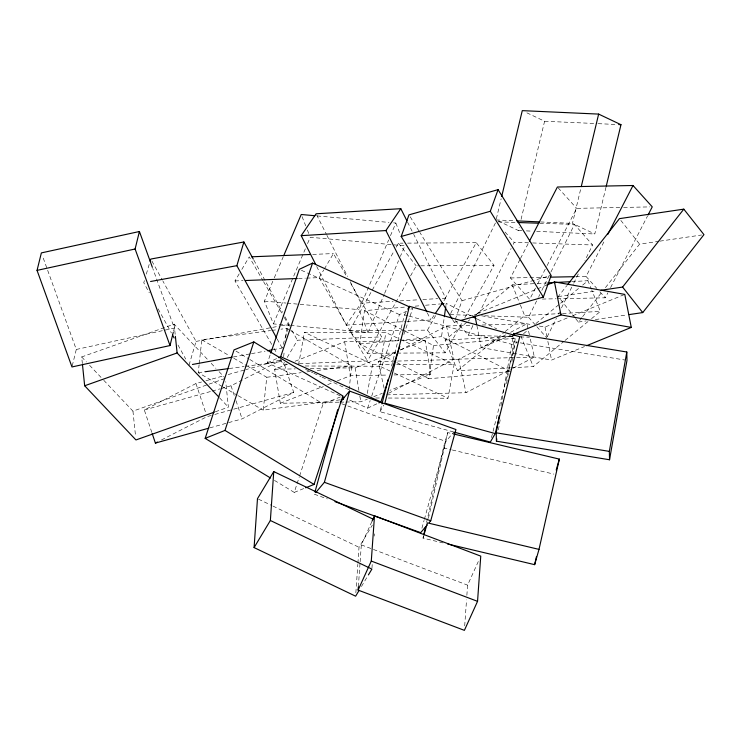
<?xml version="1.0" encoding="UTF-8"?>
<svg xmlns="http://www.w3.org/2000/svg" width="741" height="741" viewBox="0 0 741 741"><rect width="100%" height="100%" fill="white"/><g stroke="black" fill="none" stroke-linecap="round" stroke-linejoin="round"><path stroke-width="0.56" stroke-dasharray="3.71 2.78" d="M355.856 592.781L357.829 564.346M357.912 563.206L359.015 547.284L372.38 525.036M371.973 567.967L372.214 564.549M374.186 536.113L374.344 533.844M358.357 586.696L360.043 562.947M360.126 561.817L361.321 544.867L372.139 521.016M464.7 625.839L466.543 599.84M466.867 595.319L467.59 585.14L478.871 560.261M222.235 386.515L198.245 372.677L199.107 364.739M199.227 363.609L201.793 339.804L270.641 330.56M340.1 399.834L263.231 410.162L266.779 377.28L247.781 366.323M283.646 356.745L284.136 352.216M285.73 337.47L286.702 328.402L280.969 329.18M349.113 389.692L351.688 365.887L290.704 330.708M395.833 362.145L359.783 343.954L364.47 310.674L405.92 306.987M509.4 371.602L428.798 378.771L433.494 345.491L404.651 330.94M510.549 371.5L441.525 336.683L444.192 317.824M445.906 305.625L446.221 303.402L470.952 315.879M511.957 361.515L515.245 338.22L509.067 335.099M500.99 405.716L513.078 336.822M498.406 429.9L500.388 418.6M506.529 383.588L513.865 341.805L513.772 337.618M298.512 364.85L304.421 332.339L385.931 332.607L401.427 339.878M367.295 393.48L372.593 364.331L304.421 332.339M390.146 371.093L379.818 366.239L385.931 332.607M388.293 398.037L447.99 398.241L454.103 364.609L402.456 340.369M443.118 542.921L423.028 538.151L423.537 535.891M426.594 522.349L443.368 447.87L447.731 432.596L453.316 433.92M428.409 518.357L447.731 432.596M496.34 218.817L501.157 198.745M521.821 230.683L518.404 230.534L519.2 227.181M521.071 219.373L544.598 121.237L525.313 112.086M606.008 187.149L594.782 233.989L572.45 223.393L581.009 187.705M72.238 365.859L76.286 349.465L42.543 256.154M173.524 331.357L174.339 328.078L152.757 268.399M453.557 431.957L379.994 411.718L381.689 405.04M391.554 366.063L404.521 314.832L406.698 311.053M491.459 437.625L514.856 345.195L517.033 341.416M421.925 528.213L424.074 520.423M424.38 519.311L445.887 441.441L453.77 432.096M423.028 538.151L423.657 535.965M144.412 280.598L143.773 282.747L149.293 292.797M146.32 274.133L149.191 264.435M189.038 365.1L196.05 341.406L162.937 281.145M273.04 349.696L282.126 348.029L289.147 324.336L284.729 316.296M274.439 480.39L294.233 492.404L296.724 484.753M297.085 483.66L299.216 477.102M299.577 476.018L323.067 403.91L340.804 396.787M340.175 395.787L267.418 362.923L270.382 354.217M349.669 400.075L367.592 408.171L370.185 400.548M371.667 396.194L399.473 314.582L406.614 311.22M403.836 334.469L412.737 308.349L410.699 309.303M457.577 321.362L454.233 322.307L462.023 300.679L419.832 232.405M289.351 325.336L273.392 323.9L264.389 301.105L273.818 278.931M274.272 277.875L283.257 256.747M273.392 323.9L305.746 247.846M307.543 243.622L310.238 237.287L404.855 245.827L400.362 256.386M290.491 325.438L368.008 332.44L359.005 309.645L388.655 239.936M390.451 235.712L395.842 223.041L393.564 222.837M368.008 332.44L384.181 294.418M384.635 293.362L398.565 260.619M450.611 313.582L495.507 222.809M455.4 320.612L468.266 335.173L473.36 324.854M478.973 313.508L511.114 248.522M513.152 244.4L514.171 242.335L531.473 242.918M484.707 315.777L528.546 317.259L538.235 297.66M538.753 296.632L539.772 294.566M541.81 290.444L550.48 272.901M550.989 271.873L574.46 224.421L592.615 244.984L584.964 260.462M547.219 336.794L556.398 318.222M558.436 314.101L559.455 312.035M561.502 307.904L573.228 284.183M573.738 283.155L579.351 271.808M535.493 288.064L529.695 299.308L510.447 277.958L519.941 259.563M520.469 258.544L528.917 242.196M537.605 283.979L546.571 266.603M547.099 265.584L576.646 208.351L622.468 207.443M575.748 276.662L586.066 276.458L604.526 240.686M557.186 298.762L605.304 297.799L607.944 292.695M610.584 287.582L647.514 216.048M395.981 353.133L367.369 353.318L349.622 330.653L393.943 251.227M396.185 247.198L398.436 243.178L403.011 243.15M367.369 353.318L408.319 279.922M410.57 275.902L416.173 265.843L419.61 265.824M349.622 330.653L427.464 330.153L435.884 315.073M464.848 317.63L494.015 265.343L476.278 242.678L443.739 300.994L445.749 298.141L413.719 234.388M397.13 353.124L445.211 352.818L462.041 322.65M379.994 411.718L383.81 405.105M271.725 344.426L234.999 280.932L239.556 273.234M241.835 269.391L249.235 256.886L263.009 280.691M306.515 278.134L319.204 277.634L323.761 269.937M324.336 268.974L333.45 253.589L347.223 277.393M280.33 359.302L283.201 364.266L284.34 362.34M287.184 357.533L297.437 340.212L381.652 336.914L349.52 281.358M299.345 363.627L367.406 360.96L381.652 336.914M361.432 586.52L367.823 575.877M316.703 266.501L346.158 325.104L361.034 303.236L393.091 301.309M406.828 321.455L430.873 320.001L434.106 315.249M574.905 317.676L558.232 296.576L566.772 285.702M575.6 318.556L578.378 322.076L581.944 317.546M582.648 316.639L601.868 292.176M605.425 287.647L639.594 244.15L658.786 241.316M510.317 367.832L457.53 370.722L445.119 340.045L467.191 321.89M468.08 321.168L469.84 319.714M476.018 314.629L512.226 284.859L536.327 283.544M457.53 370.722L504.325 332.227M505.214 331.505L524.637 315.527L561.354 313.526M523.507 333.728L527.046 330.829M535.873 323.567L559.714 303.958M560.594 303.236L579.138 287.98M582.667 285.081L587.965 280.719L591.392 289.185M511.466 367.777L533.27 366.582L564.179 341.166M565.059 340.434L588.011 321.557M591.55 318.649L600.377 311.387L591.818 290.24M384.097 388.228L378.16 361.599L395.509 352.559M400.603 349.9L446.508 325.975L472.934 325.262M388.636 393.286L453.927 359.255L534.363 357.069L530.158 338.211M397.695 361.071L458.596 359.413L506.538 334.423M510.623 332.301L526.944 323.789L529.908 337.099M386.728 394.851L466.015 392.693L511.92 368.768M512.939 368.24L534.363 357.069M151.822 432.411L144.328 409.995L195.957 383.551L201.515 381.995M221.031 388.58L231.035 385.783L282.664 359.339L245.984 369.583M161.464 439.969L207.017 416.637L213.686 414.775M209.86 427.872L242.103 418.869L293.732 392.424L283.738 362.544M267.418 362.923L276.597 358.607M367.592 408.171L377.79 403.373M547.015 284.942L474.722 314.555L476.991 314.953M476.889 325.558L481.224 347.575L509.928 335.821M539.374 326.049L545.043 327.059L567.374 317.908M572.691 315.731L624.783 294.399M481.224 347.575L551.545 360.08L584.501 346.575M294.233 492.404L304.662 488.208M338.952 402.168L280.302 403.271L274.615 369.277L287.545 364.202M295.085 361.238L344.639 341.768L398.686 340.749M310.266 368.61L355.106 367.768L396.046 351.679M400.353 349.984L425.13 340.249L430.817 374.242L389.877 390.331M280.302 403.271L323.391 386.339M327.707 384.644L333.089 382.532M337.396 380.837L350.326 375.761L388.275 375.048M345.843 402.039L360.793 401.761L367.258 399.223M373.723 396.676L382.337 393.295M82.371 363.599L81.677 356.949L174.116 324.141L208.036 359.996M103.768 380.29L132.954 411.144L207.989 384.514M209.082 384.134L225.394 378.345M215.335 411.792L228.385 407.161L225.736 381.671M462.023 300.679L551.128 275.476M205.961 380.754L223.745 375.789M228.191 374.548L244.873 369.898M144.328 409.995L211.028 391.378M212.139 391.063L219.92 388.886M214.797 414.46L232.591 409.495M233.702 409.189L293.732 392.424M76.286 349.465L174.339 328.078M196.05 341.406L280.061 326.003M281.2 325.79L289.147 324.336M233.313 356.986L250.338 353.855M251.477 353.652L265.093 351.151M659.916 241.149L701.69 234.98M558.232 296.576L596.616 290.907M578.378 322.076L586.288 320.909M595.319 319.575L626.932 314.916M271.79 330.412L276.374 329.791M198.245 372.677L205.127 371.75M229.228 368.518L244.141 366.517M245.29 366.36L283.155 361.284M266.779 377.28L301.198 372.658M306.941 371.889L310.377 371.426M317.259 370.509L351.688 365.887M415.136 306.172L420.888 305.663M425.501 305.246L440.469 303.921M359.783 343.954L398.927 340.471M400.075 340.369L441.525 336.683M433.494 345.491L515.245 338.22M399.964 300.892L418.276 299.79M422.861 299.512L437.736 298.623M442.321 298.345L445.749 298.141M346.158 325.104L405.688 321.52M537.475 283.479L546.654 282.979M571.904 281.599L587.965 280.719M562.502 313.462L600.377 311.387M445.119 340.045L512.828 336.349M312.683 254.395L333.45 253.589M234.999 280.932L243.067 280.617M298.438 278.449L305.366 278.171M283.201 364.266L286.656 364.127M482.132 325.012L526.944 323.789M378.16 361.599L393.101 361.191M623.616 207.415L649.968 206.896M510.447 277.958L528.778 277.597M529.926 277.579L548.257 277.208M542.292 299.058L556.046 298.78M403.28 340.656L425.13 340.249M274.615 369.277L295.316 368.888M394.017 374.937L430.817 374.242M340.1 402.15L344.695 402.067M407.587 243.122L476.278 242.678M420.758 265.815L494.015 265.343M372.593 364.331L392.109 364.396M396.704 364.415L454.103 364.609M305.199 365.989L379.818 366.239M375.668 397.991L380.253 398.01M498.322 221.855L516.783 222.476M539.846 223.254L574.46 224.421M532.631 242.955L592.615 244.984M450.102 314.61L473.175 315.388M468.266 335.173L513.254 336.692M520.173 336.923L529.398 337.238M544.598 121.237L597.033 123.608M598.182 123.664L616.419 124.488M496.072 219.929L515.449 220.809M540.532 221.948L572.45 223.393M526.379 230.896L532.084 231.146M536.641 231.359L594.782 233.989M317.185 215.937L389.006 222.42M264.389 301.105L286.045 303.06M287.184 303.171L359.005 309.645M513.865 341.805L624.709 359.996M481.53 315.768L532.566 324.836M443.368 447.87L451.186 449.731M452.297 449.991L553.86 474.12M404.521 314.832L407.865 315.749M408.976 316.055L514.856 345.195M341.712 403.762L445.887 441.441M314.351 494.201L327.374 498.915M361.321 544.867L467.59 585.14M301.402 270.28L399.473 314.582M394.277 373.029L447.99 398.241M305.542 369.361L312.767 372.751M313.804 373.242L321.029 376.632M322.066 377.113L348.918 389.72M498.1 220.892L518.404 230.534M258.516 499.175L271.984 505.621M273.021 506.112L359.015 547.284M477.13 318.991L496.702 328.865M364.47 310.674L403.623 330.421M396.87 362.664L428.798 378.771M286.702 328.402L289.703 330.134M201.793 339.804L229.784 355.949M233.786 358.255L246.781 365.748M223.236 387.089L237.231 395.166M238.231 395.74L263.231 410.162M235.981 351.086L248.846 358.894M249.837 359.496L323.067 403.91M211.194 363.331L215.927 368.333M219.086 371.676L224.606 377.512M219.707 397.982L228.385 407.161M81.677 356.949L86.41 361.951M89.568 365.285L102.98 379.457M558.168 187.862L576.646 208.351M586.066 276.458L596.838 288.406M599.923 291.824L605.304 297.799M505.093 232.053L514.171 242.335M528.546 317.259L536.113 325.827M536.873 326.688L546.71 337.822M620.838 220.401L639.594 244.15M398.436 243.178L416.173 265.843M427.464 330.153L445.211 352.818M410.19 216.798L419.23 231.433M452.427 319.38L454.233 322.307M319.204 277.634L367.406 360.96M263.583 281.682L283.673 316.407M284.248 317.398L289.407 326.327M291.704 330.291L297.437 340.212M274.013 348.39L276.884 353.346M253.82 260.063L282.525 312.285M277.162 338.989L282.126 348.029M151.896 261.064L162.381 280.144M158.12 308.858L171.375 332.968M177.997 345.019L185.722 359.079M407.522 222.05L413.2 233.359M427.261 312.804L430.873 320.001M316.602 214.816L326.42 234.351M326.938 235.379L347.603 276.504M350.187 281.645L361.034 303.236M512.226 284.859L519.923 303.893M520.358 304.949L524.637 315.527M520.858 335.914L533.27 366.582M395.842 223.041L399.936 233.396M302.05 216.567L305.737 225.894M307.367 230.034L309.414 235.212M231.035 385.783L234.249 395.388M236.036 400.733L242.103 418.869M195.957 383.551L205.952 413.432M458.596 359.413L466.015 392.693M446.508 325.975L453.927 359.255M545.043 327.059L546.997 336.96M547.858 341.36L551.545 360.08M355.106 367.768L358.903 390.433M359.848 396.092L360.793 401.761M344.639 341.768L350.326 375.761M174.116 324.141L175.265 335.228M132.954 411.144L135.603 436.634"/><path stroke-width="1.11" d="M359.107 590.392L355.624 596.19L254.089 547.58L257.479 498.674L273.753 471.582L373.214 519.2M254.089 547.58L270.363 520.488L273.753 471.582M372.139 521.016L374.492 515.838L480.752 556.12L477.547 601.34L464.385 630.359L358.116 590.086L358.357 586.696M358.116 590.086L371.287 561.057L374.492 515.838M444.35 316.713L445.758 306.737M513.272 335.692L513.67 333.431L626.784 352.003L626.979 360.376L609.537 459.763L496.424 441.191L496.229 432.818L499.202 415.877M496.424 441.191L496.822 438.931M609.537 459.763L609.343 451.389L626.784 352.003M423.796 534.761L425.575 526.86M447.583 543.977L534.641 564.661L536.419 556.76M534.641 564.661L539.003 549.387L559.344 459.105L453.316 433.92M501.685 196.513L522.275 110.641L598.645 114.095L620.977 124.692L606.277 186.037M581.268 186.593L598.645 114.095M173.255 332.45L170.022 345.556L71.97 366.952L37.05 270.382L41.366 252.903L139.419 231.507L152.368 267.316M170.022 345.556L135.103 248.995L139.419 231.507M381.967 403.919L388.173 379.42M409.421 306.329L384.894 403.224L495.229 433.578L519.756 336.692L409.421 306.329L407.791 309.164M314.971 491.978L337.701 409.653M315.786 492.506L324.391 482.308L349.585 391.081L455.928 429.539L430.734 520.766L429.298 522.461M423.963 534.872L427.4 522.868L539.003 549.387M556.222 470.016L559.344 459.105M150.154 261.212L150.794 259.054L243.882 241.983L253.265 259.054M276.606 337.989L236.861 265.676L243.882 241.983M270.484 477.991L205.174 438.376L234.008 349.891L253.83 341.925L342.888 395.953L314.054 484.438L305.709 487.791M205.174 438.376L224.995 430.41L253.83 341.925M270.752 353.124L299.29 269.335L312.554 263.101L409.569 306.922M278.635 357.644L280.672 356.69L312.554 263.101M378.818 402.891L380.855 401.937L399.76 346.436M451.825 318.408L401.187 236.481L408.976 214.853L498.082 189.65L551.128 275.476L543.338 297.113L460.921 320.418M543.338 297.113L490.292 211.278L498.082 189.65M283.71 255.691L301.226 214.501L314.906 215.733M529.435 241.168L557.399 187.01L633.018 185.5L652.256 206.85L648.042 215.02M607.694 234.554L633.018 185.5M495.229 433.578L490.329 442.081L454.668 432.262M368.407 574.905L371.899 569.097L270.363 520.488M315.675 264.444L301.207 235.657L316.092 213.788L400.807 208.684L407.004 221.022M301.207 235.657L385.922 230.553L400.807 208.684M435.402 313.35L442.516 302.893M567.486 284.794L619.448 218.641L683.804 209.147L703.95 234.647L642.734 312.582L629.192 314.582M601.136 290.24L622.588 287.073L683.804 209.147M340.258 402.131L349.585 391.081M427.149 525.017L420.693 532.659L334.969 501.657M152.174 433.476L155.388 443.081L157.416 442.044M547.015 284.942L554.463 281.895L624.783 294.399L631.276 327.42L586.622 345.704M512.05 334.951L560.956 314.916L631.276 327.42M82.483 364.702L84.669 385.765L177.108 352.957L218.919 397.148M214.251 412.172L135.946 439.959L84.669 385.765M401.187 236.481L490.292 211.278M155.388 443.081L208.749 428.178M37.05 270.382L135.103 248.995M150.58 281.506L236.861 265.676M192.438 364.479L232.174 357.19M267.371 350.734L271.91 349.9M205.127 371.75L228.08 368.675M341.249 399.686L343.546 399.38M441.617 303.819L443.924 303.606M547.803 282.914L570.755 281.663M251.551 256.794L310.377 254.487M245.382 280.524L297.289 278.496M550.544 277.162L574.608 276.689M517.931 222.513L538.698 223.217M618.698 124.59L620.977 124.692M516.588 220.864L539.392 221.892M496.229 432.818L609.343 451.389M324.391 482.308L430.734 520.766M371.287 561.057L477.547 601.34M280.672 356.69L380.855 401.937M342.286 396.741L344.389 397.695M473.008 316.916L476.102 318.473M224.995 430.41L314.054 484.438M622.588 287.073L642.734 312.582M172.477 334.969L174.135 337.989M385.922 230.553L426.742 311.776M554.463 281.895L560.956 314.916M474.944 315.657L476.676 324.456M175.385 336.331L177.108 352.957M513.67 333.431L513.717 335.525"/></g></svg>
